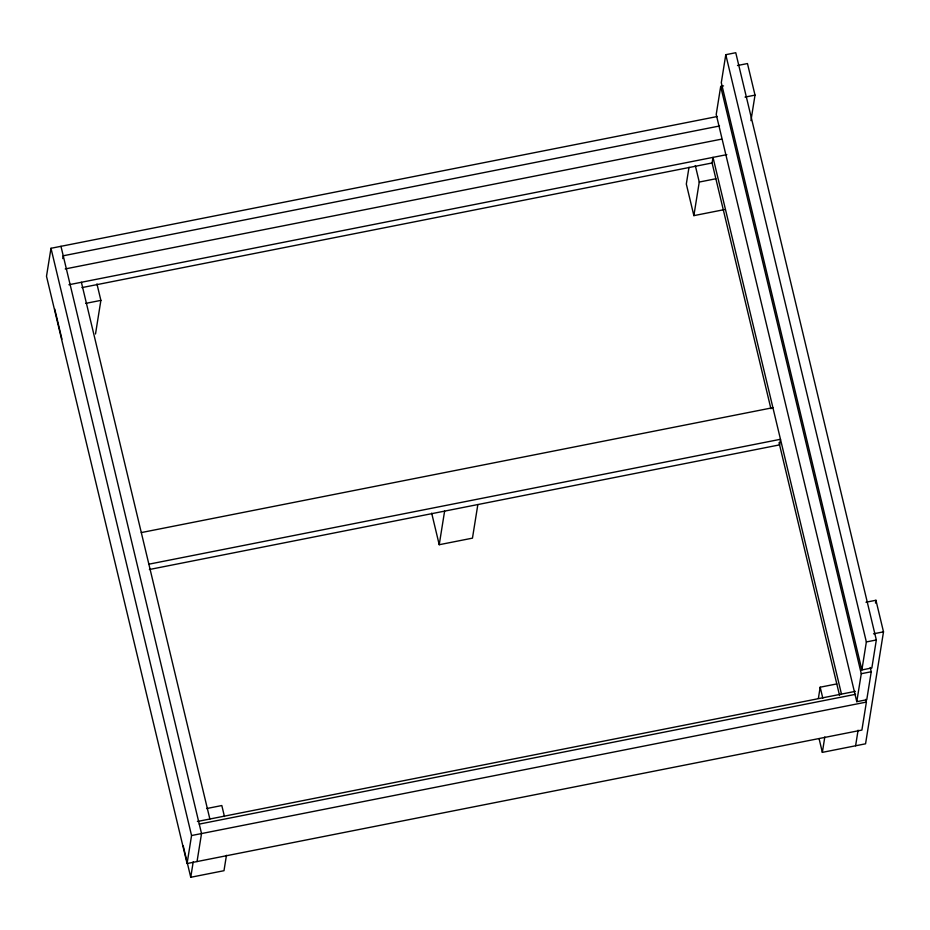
<?xml version="1.0" encoding="UTF-8"?>
<svg xmlns="http://www.w3.org/2000/svg" width="930" height="930" viewBox="0 0 930 930"><rect width="100%" height="100%" fill="white"/><g stroke="black" fill="none" stroke-linecap="round" stroke-linejoin="round"><path stroke-width="1.4" d="M717.263 116.517L50.987 248.287L46.5 276.28L187.081 863.528L861.901 730.073L866.388 702.08L865.737 699.372M62.775 258.587L63.228 255.785L719.529 125.992M95.511 333.975L100.882 300.378L96.941 283.906M187.081 863.528L191.557 835.535L50.987 248.287M226.455 855.309L223.991 870.701L190.743 877.281L193.208 861.878M197.044 861.552L201.531 833.559L60.962 246.311M477.846 504.548L472.463 538.145L439.227 544.713L444.61 511.128M689.002 167.272L686.317 184.059L693.873 215.632L724.342 209.61M693.873 215.632L699.255 182.048L695.303 165.575M723.54 85.897L720.692 86.467L716.216 114.448L856.786 701.697L866.76 699.732L871.247 671.739L870.224 667.508M725.784 54.696L721.296 82.689L861.878 669.937L871.852 667.961L876.327 639.968L735.758 52.719L725.784 54.696L866.353 641.944L861.878 669.937M770.923 408.735L712.089 162.971L712.996 157.379L841.476 694.106M750.94 120.633L755.021 95.127L747.464 63.554L737.49 65.519M818.388 698.407L820.179 687.2L836.802 683.922M865.97 602.233L875.944 600.269L883.5 631.842L865.563 743.802L822.353 752.37L824.817 736.967M856.786 701.697L861.273 673.715L720.692 86.467M875.49 603.093L875.944 600.269M855.6 745.79L858.088 730.19M745.046 97.092L755.021 95.127M65.251 268.933L721.564 139.14M68.913 284.743L726.842 154.636M81.91 287.603L712.089 162.971M85.653 303.389L100.882 300.378M699.255 182.048L715.867 178.758M141.302 532.576L772.911 407.677M148.87 564.185L780.479 439.286L779.573 444.877L149.393 569.509M873.526 633.807L883.5 631.842M866.353 641.944L876.327 639.968M861.273 673.715L871.247 671.739M206.576 808.554L221.817 805.543L224.444 816.517M197.404 821.481L855.321 691.362M199.264 824.096L855.577 694.303M191.557 835.535L866.388 702.08M779.038 442.634L839.558 695.466M820.179 687.2L822.806 698.186M819.074 738.641L822.353 752.37M431.671 513.139L439.227 544.713M81.387 282.278L209.866 819.016M54.707 308.969L61.938 339.171M183.187 845.707L190.743 877.281"/></g></svg>
